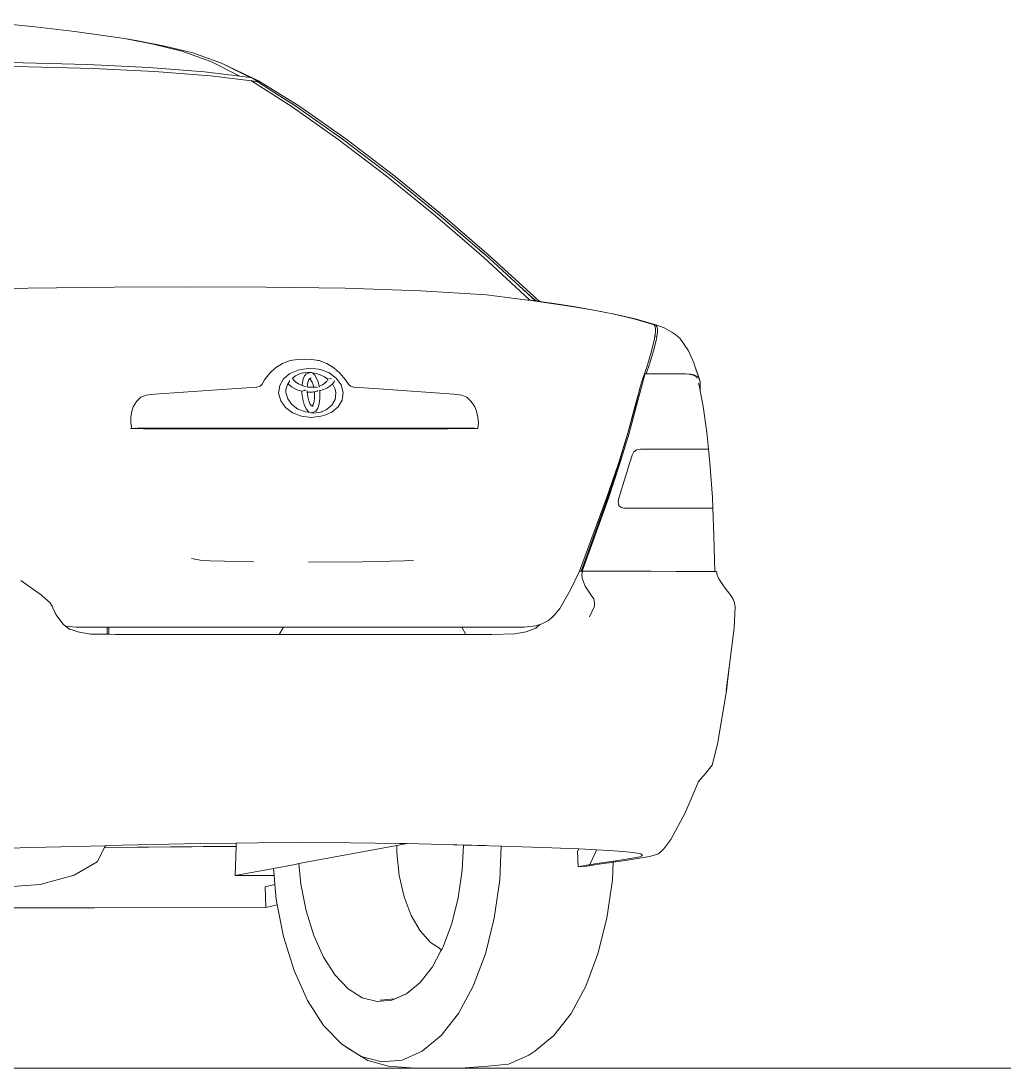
# Model space of a CAD drawing. Header units: inches. Extents: x 1944 to 3775, y -462 to 1299.
# Drawn here: x 3049.2 to 3105.2, y 1212.1 to 1271.7 of the extents above; entities that cross this region are included whole.
import ezdxf

# ---------------------------------------------------------------- set-up
doc = ezdxf.new("R2010")
doc.units = ezdxf.units.IN
doc.header["$MEASUREMENT"] = 0
doc.layers.add('CAR', color=173, linetype='Continuous', lineweight=13)

# ---------------------------------------------------------------- blocks, each defined once
blk = doc.blocks.new('A$C50574290')
at = {"layer": 'CAR'}
for p, q in [((24.242, 59.33), (27.518, 59.665)), ((21.972, 59.065), (24.242, 59.33)), ((18.484, 58.546), (16.852, 58.236)), ((17.503, 58.347), (19.142, 58.661)), ((18.484, 58.546), (19.142, 58.661)), ((19.142, 58.661), (21.972, 59.065)), ((14.229, 57.356), (15.884, 57.946)), ((16.852, 58.236), (15.247, 57.843)), ((15.884, 57.946), (17.503, 58.347)), ((12.562, 56.515), (14.229, 57.356)), ((15.247, 57.843), (13.605, 57.262)), ((21.256, 57.182), (24.917, 57.282)), ((24.917, 57.282), (28.581, 57.314)), ((13.605, 57.262), (11.503, 56.261)), ((13.605, 57.262), (11.982, 56.445)), ((12.562, 56.515), (14.588, 56.762)), ((17.431, 56.781), (14.244, 56.534)), ((14.588, 56.762), (17.76, 57.009)), ((20.937, 56.953), (17.431, 56.781)), ((17.76, 57.009), (21.256, 57.182)), ((24.609, 57.053), (20.937, 56.953)), ((28.295, 57.085), (24.609, 57.053)), ((11.503, 56.261), (9.151, 54.789)), ((11.906, 56.251), (9.591, 54.771)), ((10.313, 55.406), (11.535, 56.189)), ((11.902, 56.435), (11.528, 56.205)), ((11.891, 56.249), (11.528, 56.205)), ((11.528, 56.205), (11.535, 56.189)), ((11.535, 56.189), (11.538, 56.19)), ((11.902, 56.435), (11.982, 56.445)), ((14.244, 56.534), (11.906, 56.251)), ((11.906, 56.251), (11.933, 56.268)), ((11.911, 56.266), (11.933, 56.269)), ((11.933, 56.269), (11.933, 56.268)), ((11.982, 56.445), (12.562, 56.515)), ((9.382, 54.81), (10.313, 55.406)), ((9.382, 54.81), (9.499, 54.893)), ((9.499, 54.893), (10.313, 55.406)), ((9.151, 54.789), (6.522, 52.943)), ((9.591, 54.771), (6.99, 52.935)), ((7.298, 53.345), (9.238, 54.718)), ((9.238, 54.718), (9.382, 54.81)), ((6.808, 52.998), (7.298, 53.345)), ((6.849, 53.029), (7.298, 53.345)), ((6.522, 52.943), (3.732, 50.815)), ((3.89, 50.782), (6.642, 52.88)), ((6.99, 52.935), (4.233, 50.838)), ((6.642, 52.88), (6.808, 52.998)), ((6.808, 52.998), (6.849, 53.029)), ((3.732, 50.815), (1.024, 48.607)), ((1.086, 48.503), (3.89, 50.782)), ((4.233, 50.838), (1.422, 48.561)), ((1.024, 48.607), (-1.65, 46.302)), ((1.422, 48.561), (-1.338, 46.181)), ((-0.84, 46.839), (1.086, 48.503)), ((-1.471, 46.294), (-0.84, 46.839)), ((-1.414, 46.346), (-0.84, 46.839)), ((-1.65, 46.302), (-4.212, 43.967)), ((-1.338, 46.181), (-3.945, 43.778)), ((-2.904, 44.983), (-1.669, 46.123)), ((-1.669, 46.123), (-1.471, 46.294)), ((-1.471, 46.294), (-1.414, 46.346)), ((-4.274, 43.721), (-2.904, 44.983)), ((-3.97, 44.01), (-2.904, 44.983)), ((2.257, 44.296), (-1.491, 44.065)), ((6.574, 44.435), (2.257, 44.296)), ((11.062, 44.503), (6.574, 44.435)), ((15.326, 44.521), (11.062, 44.503)), ((19.723, 44.503), (15.326, 44.521)), ((24.65, 44.435), (19.723, 44.503)), ((29.815, 44.296), (24.65, 44.435)), ((-6.455, 43.389), (-5.339, 43.56)), ((-6.348, 43.392), (-4.406, 43.685)), ((-5.339, 43.56), (-4.521, 43.679)), ((-4.521, 43.679), (-4.344, 43.837)), ((-4.521, 43.679), (-4.365, 43.702)), ((-4.168, 43.721), (-4.406, 43.685)), ((-4.406, 43.685), (-4.365, 43.702)), ((-4.365, 43.702), (-4.245, 43.769)), ((-4.212, 43.967), (-4.344, 43.837)), ((-3.945, 43.778), (-4.274, 43.721)), ((-4.245, 43.769), (-4.084, 43.905)), ((-3.965, 43.747), (-4.168, 43.721)), ((-4.084, 43.905), (-3.97, 44.01)), ((-3.943, 43.767), (-3.965, 43.747)), ((-3.94, 43.749), (-3.965, 43.747)), ((-3.943, 43.767), (-3.945, 43.778)), ((-3.94, 43.749), (-3.943, 43.767)), ((-3.848, 43.762), (-3.902, 43.755)), ((-1.491, 44.065), (-3.848, 43.762)), ((-9.965, 42.684), (-8.781, 42.965)), ((-8.694, 42.968), (-9.881, 42.686)), ((-8.781, 42.965), (-7.606, 43.195)), ((-7.502, 43.2), (-8.694, 42.968)), ((-7.606, 43.195), (-6.455, 43.389)), ((-6.348, 43.392), (-7.502, 43.2)), ((-11.147, 42.341), (-9.965, 42.684)), ((-9.881, 42.686), (-11.041, 42.341)), ((-12.222, 41.827), (-12.51, 41.589)), ((-12.222, 41.827), (-12.059, 41.941)), ((-12.059, 41.941), (-11.617, 42.183)), ((-11.617, 42.183), (-11.147, 42.341)), ((-11.23, 42.117), (-11.204, 42.262)), ((-11.228, 41.928), (-11.23, 42.117)), ((-11.192, 41.689), (-11.228, 41.928)), ((-11.204, 42.262), (-11.147, 42.341)), ((-11.102, 42.261), (-11.126, 42.109)), ((-11.126, 42.109), (-11.123, 41.933)), ((-11.123, 41.933), (-11.088, 41.722)), ((-11.041, 42.341), (-11.102, 42.261)), ((-12.995, 40.871), (-12.51, 41.589)), ((-11.088, 41.722), (-11.192, 41.689)), ((-11.158, 41.461), (-11.192, 41.689)), ((-11.017, 40.872), (-11.158, 41.461)), ((-11.088, 41.722), (-11.06, 41.548)), ((-11.06, 41.548), (-10.894, 40.849)), ((-13.299, 40.183), (-12.995, 40.871)), ((-10.795, 40.168), (-11.017, 40.872)), ((-10.894, 40.849), (-10.619, 39.941)), ((-13.628, 39.259), (-13.368, 39.987)), ((-13.368, 39.987), (-13.619, 39.271)), ((-13.299, 40.183), (-13.368, 39.987)), ((-10.583, 39.56), (-10.795, 40.168)), ((7.612, 40.143), (7.213, 39.899)), ((8.056, 40.312), (7.612, 40.143)), ((8.483, 40.383), (8.056, 40.312)), ((8.117, 40.324), (8.056, 40.312)), ((8.876, 40.402), (8.483, 40.383)), ((9.28, 40.383), (8.876, 40.402)), ((9.701, 40.312), (9.28, 40.383)), ((10.146, 40.143), (9.701, 40.312)), ((10.543, 39.899), (10.146, 40.143)), ((-13.578, 39.375), (-13.372, 39.486)), ((-13.262, 39.486), (-13.469, 39.375)), ((-13.372, 39.486), (-13.126, 39.535)), ((-13.017, 39.535), (-13.262, 39.486)), ((-13.126, 39.535), (-12.831, 39.554)), ((-12.762, 39.552), (-12.974, 39.538)), ((-12.831, 39.554), (-11.898, 39.56)), ((-10.583, 39.56), (-11.898, 39.56)), ((-10.619, 39.941), (-10.544, 39.729)), ((-10.583, 39.56), (-10.542, 39.56)), ((-10.544, 39.729), (-10.487, 39.56)), ((-10.487, 39.56), (-10.542, 39.56)), ((-10.452, 39.304), (-10.542, 39.56)), ((-10.487, 39.56), (-10.404, 39.311)), ((6.872, 39.595), (6.547, 39.225)), ((7.213, 39.899), (6.872, 39.595)), ((7.07, 39.311), (7.471, 39.61)), ((7.471, 39.61), (7.969, 39.806)), ((7.549, 39.255), (7.736, 39.385)), ((7.736, 39.385), (7.945, 39.491)), ((7.945, 39.491), (8.174, 39.572)), ((7.969, 39.806), (8.53, 39.876)), ((8.174, 39.572), (8.419, 39.622)), ((8.195, 39.315), (8.293, 39.483)), ((8.293, 39.483), (8.402, 39.592)), ((8.402, 39.592), (8.512, 39.629)), ((8.419, 39.622), (8.512, 39.629)), ((8.512, 39.629), (8.517, 39.63)), ((8.521, 39.629), (8.517, 39.63)), ((8.521, 39.629), (8.676, 39.64)), ((8.676, 39.59), (8.521, 39.629)), ((8.53, 39.876), (9.083, 39.806)), ((8.676, 39.64), (8.924, 39.623)), ((8.785, 39.552), (8.676, 39.59)), ((8.878, 39.444), (8.785, 39.552)), ((8.953, 39.277), (8.878, 39.444)), ((8.924, 39.623), (9.046, 39.598)), ((9.046, 39.598), (8.997, 39.615)), ((9.211, 39.539), (9.046, 39.598)), ((9.242, 39.765), (9.083, 39.806)), ((9.403, 39.437), (9.211, 39.539)), ((9.712, 39.569), (9.242, 39.765)), ((9.571, 39.313), (9.403, 39.437)), ((10.073, 39.27), (9.712, 39.569)), ((10.862, 39.595), (10.543, 39.899)), ((11.16, 39.225), (10.862, 39.595)), ((-13.676, 38.871), (-13.67, 39.087)), ((-13.671, 38.591), (-13.676, 38.871)), ((-13.671, 38.591), (-13.629, 38.813)), ((-13.67, 39.087), (-13.619, 39.271)), ((-13.628, 39.259), (-13.67, 39.087)), ((-13.629, 38.813), (-13.576, 39.026)), ((-13.619, 39.271), (-13.578, 39.375)), ((-13.469, 39.375), (-13.499, 39.297)), ((-10.296, 38.738), (-10.452, 39.304)), ((-10.404, 39.311), (-10.236, 38.74)), ((6.065, 38.793), (4.648, 38.702)), ((6.094, 38.803), (6.065, 38.793)), ((6.258, 38.858), (6.094, 38.803)), ((6.382, 38.964), (6.258, 38.858)), ((6.547, 39.225), (6.382, 38.964)), ((6.674, 38.495), (6.794, 38.931)), ((6.794, 38.931), (7.07, 39.311)), ((7.148, 38.72), (7.203, 38.841)), ((7.197, 39.107), (7.183, 39.157)), ((7.292, 38.982), (7.197, 39.107)), ((7.203, 38.841), (7.273, 38.957)), ((7.273, 38.957), (7.292, 38.982)), ((7.303, 38.969), (7.292, 38.982)), ((7.441, 38.846), (7.303, 38.969)), ((7.39, 39.296), (7.336, 39.308)), ((7.549, 39.255), (7.39, 39.296)), ((7.608, 38.742), (7.441, 38.846)), ((7.619, 39.133), (7.549, 39.255)), ((7.723, 39.024), (7.619, 39.133)), ((7.859, 38.93), (7.723, 39.024)), ((8.023, 38.853), (7.859, 38.93)), ((8.052, 38.844), (8.023, 38.853)), ((8.05, 38.837), (8.052, 38.844)), ((8.05, 38.837), (8.052, 38.803)), ((8.052, 38.844), (8.113, 39.096)), ((8.113, 39.096), (8.195, 39.315)), ((8.194, 38.806), (8.144, 38.784)), ((8.194, 38.806), (8.242, 38.8)), ((8.242, 38.8), (8.29, 38.796)), ((8.29, 38.796), (8.34, 38.792)), ((8.34, 38.792), (8.359, 38.791)), ((8.359, 38.791), (8.397, 38.937)), ((8.359, 38.791), (8.39, 38.79)), ((8.39, 38.79), (8.441, 38.789)), ((8.397, 38.937), (8.452, 39.08)), ((8.441, 38.789), (8.501, 38.79)), ((8.452, 39.08), (8.516, 39.19)), ((8.568, 39.301), (8.499, 39.325)), ((8.501, 38.79), (8.56, 38.793)), ((8.516, 39.19), (8.585, 39.26)), ((8.56, 38.793), (8.619, 38.799)), ((8.599, 39.265), (8.568, 39.301)), ((8.585, 39.26), (8.599, 39.265)), ((8.628, 39.232), (8.599, 39.265)), ((8.619, 38.799), (8.676, 38.806)), ((8.676, 39.123), (8.628, 39.232)), ((8.712, 38.982), (8.676, 39.123)), ((8.676, 38.806), (8.733, 38.814)), ((8.733, 38.814), (8.712, 38.982)), ((8.748, 38.792), (8.733, 38.814)), ((8.874, 38.845), (8.836, 38.81)), ((8.874, 38.845), (9.024, 38.892)), ((9.005, 39.061), (8.953, 39.277)), ((9.024, 38.892), (9.005, 39.061)), ((9.024, 38.892), (9.064, 38.905)), ((9.064, 38.905), (9.233, 38.984)), ((9.233, 38.984), (9.376, 39.08)), ((9.376, 39.08), (9.49, 39.191)), ((9.456, 38.719), (9.632, 38.826)), ((9.49, 39.191), (9.571, 39.313)), ((9.571, 39.313), (9.593, 39.327)), ((9.632, 38.826), (9.782, 38.95)), ((9.73, 39.18), (9.742, 39.129)), ((9.817, 39.016), (9.742, 39.129)), ((9.782, 38.95), (9.825, 39)), ((9.825, 39), (9.817, 39.016)), ((9.876, 38.897), (9.825, 39)), ((9.917, 38.771), (9.876, 38.897)), ((10.298, 38.891), (10.073, 39.27)), ((10.358, 38.454), (10.298, 38.891)), ((11.298, 38.964), (11.16, 39.225)), ((11.412, 38.858), (11.298, 38.964)), ((11.6, 38.793), (11.412, 38.858)), ((13.023, 38.702), (11.6, 38.793)), ((-13.843, 37.698), (-13.671, 38.591)), ((-10.019, 37.671), (-10.296, 38.738)), ((-10.236, 38.74), (-10.19, 38.57)), ((-9.957, 37.671), (-10.19, 38.57)), ((-10.19, 38.57), (-9.948, 37.672)), ((-0.363, 38.223), (-0.625, 37.988)), ((-0.075, 38.345), (-0.363, 38.223)), ((0.379, 38.39), (-0.075, 38.345)), ((-0.015, 38.354), (-0.075, 38.345)), ((4.648, 38.702), (0.379, 38.39)), ((6.734, 38.058), (6.674, 38.495)), ((7.092, 38.462), (7.111, 38.593)), ((7.143, 38.089), (7.092, 38.462)), ((7.111, 38.593), (7.148, 38.72)), ((7.801, 38.658), (7.608, 38.742)), ((8.017, 38.598), (7.801, 38.658)), ((8.004, 38.15), (8.006, 38.506)), ((8.006, 38.506), (8.017, 38.598)), ((8.017, 38.598), (8.03, 38.626)), ((8.159, 38.574), (8.12, 38.612)), ((8.318, 38.533), (8.159, 38.574)), ((8.308, 38.211), (8.311, 38.469)), ((8.334, 37.987), (8.308, 38.211)), ((8.311, 38.469), (8.318, 38.533)), ((8.318, 38.533), (8.37, 38.527)), ((8.37, 38.527), (8.422, 38.521)), ((8.422, 38.521), (8.475, 38.517)), ((8.475, 38.517), (8.529, 38.514)), ((8.529, 38.514), (8.584, 38.513)), ((8.584, 38.513), (8.647, 38.514)), ((8.646, 38.027), (8.703, 38.251)), ((8.647, 38.514), (8.711, 38.517)), ((8.703, 38.251), (8.735, 38.509)), ((8.711, 38.517), (8.735, 38.519)), ((8.735, 38.519), (8.737, 38.577)), ((8.735, 38.509), (8.735, 38.519)), ((8.737, 38.577), (8.748, 38.616)), ((8.876, 38.609), (8.835, 38.637)), ((9.036, 38.569), (8.876, 38.609)), ((8.987, 38.11), (9.033, 38.465)), ((9.033, 38.465), (9.036, 38.569)), ((9.036, 38.569), (9.256, 38.632)), ((9.256, 38.632), (9.456, 38.719)), ((9.839, 38.13), (9.941, 38.502)), ((9.939, 38.639), (9.917, 38.771)), ((9.941, 38.502), (9.939, 38.639)), ((10.238, 38.018), (10.358, 38.454)), ((17.426, 38.39), (13.023, 38.702)), ((17.909, 38.345), (17.426, 38.39)), ((18.205, 38.223), (17.909, 38.345)), ((18.46, 37.988), (18.205, 38.223)), ((-14.039, 36.219), (-13.843, 37.698)), ((-9.612, 36.181), (-10.019, 37.671)), ((-9.55, 36.181), (-9.957, 37.671)), ((-9.948, 37.672), (-9.537, 36.184)), ((-0.829, 37.672), (-0.927, 37.435)), ((-0.625, 37.988), (-0.829, 37.672)), ((6.958, 37.679), (6.734, 38.058)), ((7.32, 37.38), (6.958, 37.679)), ((7.335, 37.766), (7.143, 38.089)), ((7.643, 37.511), (7.335, 37.766)), ((8.045, 37.841), (8.004, 38.15)), ((8.122, 37.598), (8.045, 37.841)), ((8.23, 37.438), (8.122, 37.598)), ((8.386, 37.81), (8.334, 37.987)), ((8.443, 37.718), (8.386, 37.81)), ((8.388, 37.693), (8.443, 37.718)), ((8.443, 37.718), (8.483, 37.735)), ((8.483, 37.735), (8.571, 37.851)), ((8.571, 37.851), (8.646, 38.027)), ((8.794, 37.558), (8.904, 37.801)), ((8.904, 37.801), (8.987, 38.11)), ((9.26, 37.551), (9.603, 37.806)), ((9.56, 37.34), (9.962, 37.639)), ((9.603, 37.806), (9.839, 38.13)), ((9.962, 37.639), (10.238, 38.018)), ((18.643, 37.672), (18.46, 37.988)), ((18.726, 37.435), (18.643, 37.672)), ((-0.998, 37.087), (-1.029, 36.763)), ((-0.927, 37.435), (-0.998, 37.087)), ((7.79, 37.184), (7.32, 37.38)), ((7.974, 37.372), (7.643, 37.511)), ((7.949, 37.144), (7.79, 37.184)), ((7.885, 37.384), (7.974, 37.372)), ((7.949, 37.144), (8.501, 37.073)), ((7.974, 37.372), (8.357, 37.324)), ((8.364, 37.381), (8.23, 37.438)), ((8.357, 37.324), (8.512, 37.343)), ((8.512, 37.343), (8.364, 37.381)), ((8.501, 37.073), (9.063, 37.144)), ((8.512, 37.343), (8.537, 37.346)), ((8.537, 37.346), (8.664, 37.398)), ((8.537, 37.346), (8.836, 37.384)), ((8.664, 37.398), (8.794, 37.558)), ((8.836, 37.384), (9.26, 37.551)), ((9.063, 37.144), (9.56, 37.34)), ((18.774, 37.087), (18.726, 37.435)), ((18.778, 36.763), (18.774, 37.087)), ((-1.029, 36.763), (-1.003, 36.44)), ((-1.003, 36.44), (-0.805, 36.46)), ((-1.003, 36.44), (-0.94, 36.438)), ((-0.874, 36.44), (-0.759, 36.44)), ((18.402, 36.46), (-0.805, 36.46)), ((-0.759, 36.44), (-0.386, 36.44)), ((-0.386, 36.44), (-0.352, 36.44)), ((18.531, 36.44), (-0.352, 36.44)), ((5.128, 36.416), (0.723, 36.416)), ((5.128, 36.416), (6.775, 36.42)), ((6.775, 36.42), (9.209, 36.416)), ((9.209, 36.416), (11.677, 36.42)), ((11.677, 36.42), (13.365, 36.416)), ((13.365, 36.416), (18.032, 36.416)), ((18.402, 36.46), (18.515, 36.452)), ((18.515, 36.452), (18.526, 36.453)), ((18.526, 36.453), (18.722, 36.44)), ((18.531, 36.44), (18.722, 36.44)), ((18.722, 36.44), (18.778, 36.763)), ((18.783, 36.438), (18.722, 36.44)), ((18.762, 36.44), (18.722, 36.44)), ((18.762, 36.44), (18.795, 36.44)), ((-14.135, 35.26), (-14.039, 36.219)), ((-9.612, 36.181), (-9.094, 34.447)), ((-9.032, 34.447), (-9.55, 36.181)), ((-9.537, 36.184), (-9.004, 34.44)), ((-14.213, 34.488), (-14.135, 35.26)), ((-14.135, 35.26), (-10.265, 35.26)), ((-10.046, 35.218), (-10.265, 35.26)), ((-9.965, 35.17), (-10.046, 35.218)), ((-9.888, 35.106), (-9.965, 35.17)), ((-9.793, 34.92), (-9.888, 35.106)), ((-9.642, 34.45), (-9.793, 34.92)), ((-14.373, 32.506), (-14.213, 34.488)), ((-9.027, 32.472), (-9.642, 34.45)), ((-8.439, 32.47), (-9.094, 34.447)), ((-8.377, 32.47), (-9.032, 34.447)), ((-9.004, 34.44), (-8.337, 32.472)), ((-14.395, 31.9), (-14.373, 32.506)), ((-9.038, 32.061), (-8.997, 32.265)), ((-8.997, 32.265), (-9.027, 32.472)), ((-7.671, 30.314), (-8.439, 32.47)), ((-7.609, 30.314), (-8.377, 32.47)), ((-6.788, 28.321), (-8.337, 32.472)), ((-14.452, 30.338), (-14.395, 31.9)), ((-9.311, 31.9), (-14.395, 31.9)), ((-9.311, 31.9), (-9.168, 31.932)), ((-9.168, 31.932), (-9.038, 32.061)), ((-14.452, 30.338), (-14.496, 28.291)), ((-6.941, 28.315), (-7.671, 30.314)), ((-6.879, 28.32), (-7.609, 30.314)), ((2.68, 28.933), (3.205, 28.9)), ((3.205, 28.9), (5.569, 28.839)), ((5.569, 28.839), (8.647, 28.82)), ((11.783, 28.839), (14.278, 28.9)), ((14.278, 28.9), (14.829, 28.933)), ((14.829, 28.933), (15.325, 29.028)), ((-14.727, 27.881), (-14.642, 28.085)), ((-14.642, 28.085), (-14.605, 28.288)), ((-14.314, 28.291), (-14.605, 28.288)), ((-14.496, 28.291), (-14.605, 28.288)), ((-14.418, 28.292), (-14.496, 28.291)), ((-13.783, 28.294), (-14.314, 28.291)), ((-13.701, 28.295), (-13.783, 28.294)), ((-13.701, 28.295), (-13.627, 28.295)), ((-13.627, 28.295), (-13.554, 28.295)), ((-13.554, 28.295), (-13.068, 28.298)), ((-13.068, 28.298), (-12.922, 28.297)), ((-12.874, 28.297), (-12.922, 28.297)), ((-12.874, 28.297), (-12.388, 28.3)), ((-12.388, 28.3), (-12.3, 28.3)), ((-10.877, 28.306), (-12.3, 28.3)), ((-10.877, 28.306), (-6.972, 28.315)), ((-10.307, 28.31), (-10.877, 28.306)), ((-6.972, 28.315), (-6.966, 28.314)), ((-6.966, 28.314), (-6.941, 28.315)), ((-6.93, 28.119), (-6.966, 28.314)), ((-6.94, 28.314), (-6.941, 28.315)), ((-6.937, 28.308), (-6.94, 28.314)), ((-6.939, 28.314), (-6.881, 28.317)), ((-6.878, 28.314), (-6.939, 28.314)), ((-6.931, 28.295), (-6.937, 28.308)), ((-6.937, 27.919), (-6.93, 28.119)), ((-6.787, 28.32), (-6.879, 28.32)), ((-6.877, 28.317), (-6.879, 28.32)), ((-6.877, 28.317), (-6.787, 28.32)), ((-6.876, 28.314), (-6.877, 28.317)), ((-6.784, 28.314), (-6.876, 28.314)), ((-6.869, 28.295), (-6.876, 28.314)), ((-6.788, 28.321), (-6.787, 28.32)), ((-6.787, 28.32), (-6.784, 28.314)), ((-6.784, 28.314), (-6.278, 27.252)), ((-14.727, 27.881), (-15.032, 27.43)), ((-7.455, 26.953), (-7.117, 27.462)), ((-7.117, 27.462), (-6.937, 27.919)), ((24.59, 27.462), (23.874, 26.953)), ((25.056, 27.786), (24.59, 27.462)), ((-15.542, 26.719), (-15.41, 26.934)), ((-15.032, 27.43), (-15.41, 26.934)), ((-7.603, 26.735), (-7.455, 26.953)), ((-6.278, 27.252), (-5.661, 26.188)), ((23.874, 26.953), (23.639, 26.735)), ((-15.663, 26.288), (-15.631, 26.504)), ((-15.598, 25.094), (-15.663, 26.288)), ((-15.631, 26.504), (-15.542, 26.719)), ((-7.651, 26.521), (-7.603, 26.735)), ((-7.645, 26.313), (-7.651, 26.521)), ((-7.353, 25.721), (-7.645, 26.313)), ((23.267, 26.313), (23.224, 26.216)), ((23.407, 26.521), (23.267, 26.313)), ((23.639, 26.735), (23.407, 26.521)), ((-5.661, 26.188), (-5.404, 25.871)), ((-5.404, 25.871), (-5.334, 25.785)), ((-5.334, 25.785), (-5.241, 25.7)), ((-5.306, 25.721), (-5.241, 25.7)), ((-5.241, 25.7), (-5.024, 25.501)), ((23.007, 25.776), (22.631, 25.296)), ((23.224, 26.216), (22.999, 25.722)), ((23.224, 26.216), (23.007, 25.776)), ((-15.598, 25.094), (-15.322, 22.852)), ((-5.024, 25.501), (-4.651, 25.306)), ((-4.651, 25.306), (-4.524, 25.268)), ((-4.305, 25.072), (-4.524, 25.268)), ((-4.524, 25.268), (-4.307, 25.203)), ((-4.307, 25.203), (-3.635, 25.121)), ((-3.749, 24.856), (-4.305, 25.072)), ((-0.082, 25.121), (-3.635, 25.121)), ((-0.082, 25.121), (-0.309, 24.71)), ((10.086, 25.121), (-0.082, 25.121)), ((10.329, 24.703), (10.086, 25.121)), ((10.086, 25.121), (20.041, 25.121)), ((20.041, 25.121), (20.033, 24.718)), ((20.041, 25.121), (20.138, 25.121)), ((20.134, 24.72), (20.138, 25.121)), ((21.899, 25.121), (20.138, 25.121)), ((21.899, 25.121), (22.499, 25.186)), ((22.499, 25.186), (22.326, 25.041)), ((22.631, 25.296), (22.499, 25.186)), ((-3.101, 24.736), (-3.749, 24.856)), ((-1.8, 24.713), (-3.101, 24.736)), ((-0.309, 24.71), (-1.8, 24.713)), ((3.276, 24.703), (-0.309, 24.71)), ((3.276, 24.703), (10.329, 24.703)), ((16.422, 24.703), (10.329, 24.703)), ((16.422, 24.703), (14.311, 24.696)), ((19.651, 24.713), (16.422, 24.703)), ((20.033, 24.718), (19.651, 24.713)), ((20.134, 24.72), (20.033, 24.718)), ((21.083, 24.732), (20.134, 24.72)), ((21.801, 24.852), (21.083, 24.732)), ((22.326, 25.041), (21.801, 24.852)), ((22.326, 25.041), (22.267, 24.992)), ((-15.322, 22.852), (-15.171, 21.493)), ((-15.322, 22.852), (-15.157, 21.514)), ((-15.171, 21.493), (-14.649, 18.448)), ((-14.649, 18.448), (-14.36, 17.256)), ((-13.966, 16.786), (-14.36, 17.256)), ((-13.562, 16.318), (-13.966, 16.786)), ((-13.562, 16.318), (-13.529, 16.235)), ((-13.529, 16.235), (-12.819, 14.547)), ((-11.987, 13.021), (-12.819, 14.547)), ((-11.606, 12.492), (-11.987, 13.021)), ((-6.223, 12.509), (-4.695, 12.562)), ((-4.695, 12.562), (-2.333, 12.638)), ((-2.333, 12.638), (-0.981, 12.682)), ((-2.245, 10.734), (-2.333, 12.638)), ((-1.432, 12.673), (0.984, 12.735)), ((-0.981, 12.682), (-0.36, 12.699)), ((-0.36, 12.699), (-0.175, 12.704)), ((-0.175, 12.704), (0.984, 12.735)), ((-0.175, 12.704), (-0.108, 11.282)), ((0.984, 12.735), (3.05, 12.788)), ((3.05, 12.788), (3.46, 12.798)), ((3.624, 12.681), (3.05, 12.788)), ((3.46, 12.798), (9.047, 12.864)), ((3.624, 12.681), (3.624, 12.258)), ((9.198, 11.647), (3.624, 12.681)), ((9.047, 12.864), (12.782, 12.821)), ((12.782, 12.821), (14.824, 12.798)), ((12.787, 12.639), (12.782, 12.821)), ((12.787, 12.63), (12.787, 12.639)), ((20.282, 12.571), (12.787, 12.639)), ((12.831, 10.973), (12.787, 12.63)), ((20.287, 12.561), (12.787, 12.63)), ((14.824, 12.798), (20.164, 12.673)), ((20.164, 12.673), (20.23, 12.671)), ((20.23, 12.671), (24.479, 12.562)), ((20.23, 12.671), (20.282, 12.571)), ((20.282, 12.571), (20.287, 12.561)), ((20.287, 12.561), (20.706, 11.746)), ((24.479, 12.562), (26.335, 12.509)), ((-11.295, 12.207), (-11.606, 12.492)), ((-11.115, 12.141), (-11.295, 12.207)), ((-10.771, 12.051), (-11.115, 12.141)), ((-10.099, 11.934), (-10.771, 12.051)), ((-10.379, 12.113), (-10.289, 12.207)), ((-10.22, 12.041), (-10.379, 12.113)), ((-10.289, 12.207), (-9.846, 12.287)), ((-9.564, 11.924), (-10.22, 12.041)), ((-9.392, 11.824), (-10.099, 11.934)), ((-9.846, 12.287), (-9.444, 12.323)), ((-9.444, 12.323), (-8.993, 12.358)), ((-8.993, 12.358), (-8.482, 12.394)), ((-8.482, 12.394), (-7.762, 12.436)), ((-7.762, 12.436), (-7.471, 12.452)), ((-7.762, 12.436), (-7.664, 12.205)), ((-7.664, 12.205), (-7.387, 11.595)), ((-7.471, 12.452), (-6.743, 12.485)), ((-6.743, 12.485), (-6.223, 12.509)), ((-6.743, 12.485), (-6.676, 12.352)), ((-6.676, 12.352), (-6.719, 11.475)), ((3.624, 12.258), (3.482, 10.968)), ((-8.86, 11.812), (-9.564, 11.924)), ((-8.711, 11.726), (-9.392, 11.824)), ((-7.658, 11.628), (-8.86, 11.812)), ((-8.711, 11.726), (-8.665, 10.734)), ((-8.632, 11.715), (-8.711, 11.726)), ((-8.154, 11.648), (-8.632, 11.715)), ((-7.673, 11.579), (-8.154, 11.648)), ((-7.185, 11.502), (-7.673, 11.579)), ((-7.353, 11.579), (-7.658, 11.628)), ((-7.387, 11.595), (-7.353, 11.579)), ((-7.19, 11.554), (-7.353, 11.579)), ((-6.719, 11.475), (-7.19, 11.554)), ((-7.185, 11.502), (-6.719, 11.475)), ((9.089, 10.483), (9.198, 11.647)), ((9.414, 11.607), (9.198, 11.647)), ((10.66, 11.376), (9.414, 11.607)), ((10.66, 11.376), (10.622, 10.973)), ((12.831, 10.973), (10.66, 11.376)), ((20.706, 11.746), (22.016, 10.983)), ((-0.108, 11.282), (0.117, 9.704)), ((3.482, 10.968), (3.204, 9.763)), ((10.622, 10.973), (10.574, 10.463)), ((10.622, 10.973), (12.831, 10.973)), ((22.016, 10.983), (23.958, 10.469)), ((-8.665, 10.734), (-8.353, 8.548)), ((-1.933, 8.548), (-2.245, 10.734)), ((8.791, 8.95), (9.089, 10.483)), ((10.574, 10.463), (10.495, 9.62)), ((11.132, 10.332), (10.574, 10.463)), ((11.095, 9.143), (11.132, 10.332)), ((23.958, 10.469), (26.337, 10.28)), ((0.117, 9.704), (0.484, 8.229)), ((3.204, 9.763), (2.803, 8.696)), ((10.495, 9.62), (10.434, 9.306)), ((8.357, 7.545), (8.791, 8.95)), ((10.434, 9.306), (10.083, 7.497)), ((11.095, 9.143), (10.434, 9.306)), ((13.685, 9.123), (11.095, 9.143)), ((16.699, 9.145), (13.685, 9.123)), ((20.857, 9.131), (16.699, 9.145)), ((25.035, 9.123), (20.857, 9.131)), ((33.401, 9.18), (25.035, 9.123)), ((-8.353, 8.548), (-7.844, 6.505)), ((-1.424, 6.505), (-1.933, 8.548)), ((2.803, 8.696), (2.296, 7.813)), ((0.484, 8.229), (0.982, 6.905)), ((2.296, 7.813), (1.706, 7.153)), ((7.8, 6.312), (8.357, 7.545)), ((10.083, 7.497), (9.481, 5.551)), ((0.982, 6.905), (1.065, 6.751)), ((1.186, 6.827), (1.065, 6.751)), ((1.065, 6.751), (1.104, 6.678)), ((1.104, 6.678), (1.186, 6.827)), ((1.104, 6.678), (1.593, 5.774)), ((1.706, 7.153), (1.186, 6.827)), ((-7.844, 6.505), (-7.155, 4.67)), ((-0.735, 4.67), (-1.424, 6.505)), ((7.138, 5.292), (7.8, 6.312)), ((1.593, 5.774), (2.3, 4.872)), ((9.481, 5.551), (8.71, 3.844)), ((2.3, 4.872), (3.056, 4.247)), ((6.393, 4.516), (7.138, 5.292)), ((-7.155, 4.67), (-6.308, 3.102)), ((0.112, 3.102), (-0.735, 4.67)), ((3.729, 3.95), (3.056, 4.247)), ((3.056, 4.247), (3.078, 4.228)), ((3.078, 4.228), (3.903, 3.864)), ((5.588, 4.01), (6.393, 4.516)), ((4.567, 3.877), (3.729, 3.95)), ((3.903, 3.864), (4.749, 3.791)), ((4.749, 3.791), (5.588, 4.01)), ((8.71, 3.844), (7.793, 2.431)), ((-6.308, 3.102), (-5.33, 1.853)), ((1.09, 1.853), (0.112, 3.102)), ((7.793, 2.431), (6.76, 1.357)), ((-5.33, 1.853), (-4.252, 0.961)), ((2.168, 0.961), (1.09, 1.853)), ((6.76, 1.357), (5.645, 0.657)), ((6.418, 1.136), (6.76, 1.357)), ((-4.252, 0.961), (-3.9, 0.732)), ((-2.735, 0.217), (-3.9, 0.732)), ((3.312, 0.456), (2.168, 0.961)), ((5.645, 0.657), (4.483, 0.353)), ((5.282, 0.422), (6.418, 1.136)), ((-1.541, 0.113), (-2.735, 0.217)), ((-1.541, 0.113), (0, 0)), ((0, 0), (2.562, 0)), ((2.562, 0), (4.098, 0.113)), ((4.483, 0.353), (3.312, 0.456)), ((4.098, 0.113), (5.282, 0.422))]:
    blk.add_line(p, q, dxfattribs=at)

msp = doc.modelspace()

# ---------------------------------------------------------------- linework, layer by layer
at = {"layer": 'CAR'}
msp.add_line((2001.69, 1212.071), (3554.696, 1212.071), dxfattribs=at)

# ---------------------------------------------------------------- block references
at = {"layer": 'CAR', "xscale": -1}
msp.add_blockref('A$C50574290', (3074.205, 1212.071), dxfattribs=at)

doc.saveas('drawing.dxf')
